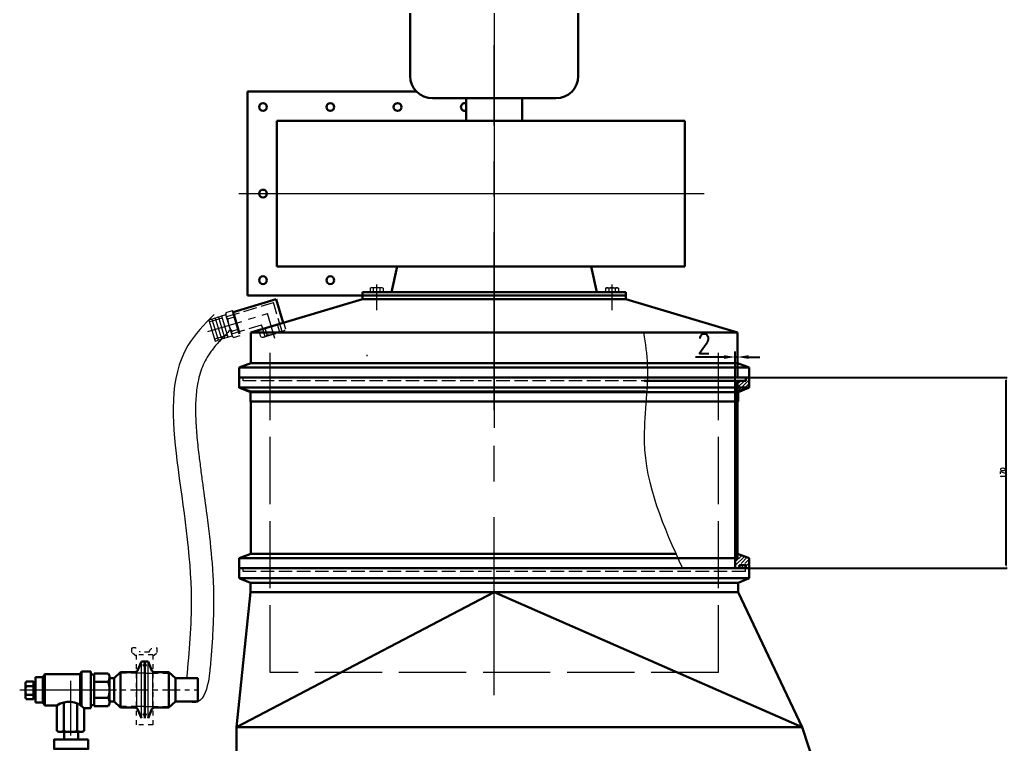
# Model space of a CAD drawing. Header units: inches. Extents: x 10149 to 11899, y 21917 to 23140.
# Drawn here: x 11835.8 to 11856.94, y 22618.46 to 22633.97 of the extents above; entities that cross this region are included whole.
import ezdxf

# ---------------------------------------------------------------- set-up
doc = ezdxf.new("R2010")
doc.units = ezdxf.units.IN
doc.header["$MEASUREMENT"] = 0
for name, pattern in [('ACAD_ISO02W100', [15, 12, -3]), ('CENTER', [50.8, 31.75, -6.35, 6.35, -6.35]), ('PHANTOM2', [1.25, 0.625, -0.125, 0.125, -0.125, 0.125, -0.125])]:
    doc.linetypes.add(name, pattern=pattern)
for name, color, linetype, lineweight in [('61 Revision Cloud', 1, 'Continuous', 9), ('中心线', 1, 'CENTER', 9), ('剖面线', 4, 'Continuous', 9), ('双点线', 6, 'PHANTOM2', 9), ('粗线', 7, 'Continuous', 30), ('细实线', 171, 'Continuous', 13), ('细线', 3, 'Continuous', 20), ('虚线', 6, 'ACAD_ISO02W100', 20)]:
    doc.layers.add(name, color=color, linetype=linetype, lineweight=lineweight)
doc.layers.add('尺寸标注', color=253, linetype='Continuous')
doc.styles.add('shweser', font='simplex.shx', dxfattribs={"width": 0.8, "bigfont": 'hzdx.shx'})
doc.styles.add('shwezer', font='simplex.shx', dxfattribs={"width": 0.8, "bigfont": 'hzdx.shx'})
doc.dimstyles.new('shweser×5', dxfattribs={"dimscale": 5, "dimtxt": 3.5, "dimasz": 2, "dimexe": 1, "dimexo": 1, "dimtad": 1, "dimdsep": 46, "dimtxsty": 'shweser', "dimcen": 0, "dimclrd": 256, "dimclre": 256, "dimclrt": 2, "dimazin": 2, "dimtp": 0.1, "dimtm": 0.1, "dimtfac": 0.71, "dimtmove": 0, "dimatfit": 3, "dimfxl": 0, "dimlwd": -1, "dimlwe": -1, "dimarcsym": 0})
doc.dimstyles.new('shwezer', dxfattribs={"dimtxt": 4, "dimasz": 2.5, "dimexe": 1, "dimexo": 1, "dimgap": 1, "dimtad": 1, "dimdsep": 46, "dimtxsty": 'shwezer', "dimcen": 0, "dimclrd": 256, "dimclre": 256, "dimclrt": 2, "dimadec": 0, "dimazin": 2, "dimtp": 0.1, "dimtm": 0.1, "dimtfac": 0.71, "dimtmove": 0, "dimatfit": 3, "dimfxl": 0, "dimlwd": -1, "dimlwe": -1, "dimarcsym": 0})

# ---------------------------------------------------------------- blocks, each defined once
blk = doc.blocks.new('卡箍')
for p, q in [((-3.2, 18.9), (-9.9, 18.9)), ((2.3, 12.5), (-3.2, 18.9)), ((-3.9, -7), (-3.9, 7)), ((0, -12.5), (0, 12.5)), ((0, 12.5), (104.2, 12.5)), ((104.2, -12.5), (104.2, 12.5)), ((2.3, -12.5), (-3.2, -18.9)), ((0, -12.5), (104.2, -12.5)), ((-3.2, -18.9), (-9.9, -18.9))]:
    blk.add_line(p, q)
for centre, start, end in [((-2.3, 15.3), 154.3912, 258.7362), ((-2.3, -15.3), 101.2638, 205.6088)]:
    blk.add_arc(centre, 8.46, start, end)
blk = doc.blocks.new('*D113')
at = {"layer": 'Defpoints', "color": 0, "transparency": 16777216}
for p in [(3415156.99, -1967139.68), (3415158.99, -1967139.68), (3415156.99, -1967205.89)]:
    blk.add_point(p, dxfattribs=at)
at = {"layer": '尺寸标注', "linetype": 'ByBlock', "transparency": 16777216}
for p, q in [((3415156.99, -1967200.89), (3415156.99, -1967134.68)), ((3415158.99, -1967134.68), (3415158.99, -1967134.68)), ((3415146.99, -1967139.68), (3415121.4, -1967139.68)), ((3415158.99, -1967139.68), (3415156.99, -1967139.68)), ((3415168.99, -1967139.68), (3415178.99, -1967139.68))]:
    blk.add_line(p, q, dxfattribs=at)
at = {"layer": '尺寸标注', "transparency": 16777216}
for points in [[(3415146.99, -1967138.02), (3415146.99, -1967141.35), (3415156.99, -1967139.68)], [(3415168.99, -1967138.02), (3415168.99, -1967141.35), (3415158.99, -1967139.68)]]:
    blk.add_solid(points, dxfattribs=at)
at = {"layer": '尺寸标注', "color": 2, "transparency": 16777216, "insert": (3415129.19, -1967127.81), "char_height": 17.5, "attachment_point": 5, "style": 'shweser'}
blk.add_mtext('2', dxfattribs=at)
blk = doc.blocks.new('er34')
at = {"layer": '中心线', "ltscale": 20}
for p, q in [((20913.5, 4824.95), (20913.5, 4441.64)), ((20685.58, 4557.26), (21100.89, 4557.26))]:
    blk.add_line(p, q, dxfattribs=at)
at = {"layer": '粗线', "ltscale": 0.3}
for p, q in [((20858.5, 4805.26), (20968.5, 4805.26)), ((20838.5, 4785.26), (20838.5, 4662.26)), ((20988.5, 4785.26), (20988.5, 4662.26)), ((20844.22, 4648.26), (20693.5, 4648.26)), ((20693.5, 4648.26), (20693.5, 4466.26)), ((20858.5, 4642.26), (20968.5, 4642.26)), ((20888.5, 4642.26), (20888.5, 4622.26)), ((20938.5, 4642.26), (20938.5, 4622.26)), ((20719.5, 4622.26), (21083.5, 4622.26)), ((20719.5, 4622.26), (20719.5, 4492.26)), ((21083.5, 4622.26), (21083.5, 4492.26)), ((20719.5, 4492.26), (21083.5, 4492.26)), ((20821.99, 4469.26), (20826.94, 4492.26)), ((21005.01, 4469.26), (21000.05, 4492.26)), ((20693.5, 4466.26), (21031, 4466.26)), ((20796, 4469.26), (20796, 4466.26)), ((20796, 4469.26), (21031, 4469.26)), ((21031, 4469.26), (21031, 4466.26))]:
    blk.add_line(p, q, dxfattribs=at)
at = {"layer": '粗线'}
for p, q in [((20796, 4466.26), (20796, 4463.26)), ((21031, 4466.26), (21031, 4463.26)), ((20796, 4463.26), (21031, 4463.26))]:
    blk.add_line(p, q, dxfattribs=at)
at = {"layer": '粗线', "ltscale": 0.3}
for centre in [(20707.27, 4634.49), (20767.27, 4634.49), (20827.27, 4634.49), (20707.27, 4557.26), (20707.27, 4480.04), (20767.27, 4480.04)]:
    blk.add_circle(centre, 3.5, dxfattribs=at)
for centre, radius, start, end in [((20858.5, 4785.26), 20, 90, 180), ((20968.5, 4785.26), 20, 0, 90), ((20858.5, 4662.26), 20, 180, 270), ((20968.5, 4662.26), 20, 270, 0), ((20887.27, 4634.49), 3.5, 69.49622, 290.50378)]:
    blk.add_arc(centre, radius, start, end, dxfattribs=at)
blk = doc.blocks.new('*D115')
at = {"layer": 'Defpoints', "color": 0, "ltscale": 0.3, "transparency": 16777216}
for p in [(3415169.49, -1967157.94), (3415398.61, -1967157.94), (3415168.65, -1967327.94)]:
    blk.add_point(p, dxfattribs=at)
at = {"layer": '尺寸标注', "linetype": 'ByBlock', "ltscale": 0.3, "transparency": 16777216}
for p, q in [((3415170.49, -1967157.94), (3415399.61, -1967157.94)), ((3415398.61, -1967325.44), (3415398.61, -1967160.44)), ((3415169.65, -1967327.94), (3415399.61, -1967327.94))]:
    blk.add_line(p, q, dxfattribs=at)
at = {"layer": '尺寸标注', "ltscale": 0.3, "transparency": 16777216}
for points in [[(3415398.2, -1967160.44), (3415399.03, -1967160.44), (3415398.61, -1967157.94)], [(3415398.2, -1967325.44), (3415399.03, -1967325.44), (3415398.61, -1967327.94)]]:
    blk.add_solid(points, dxfattribs=at)
at = {"layer": '尺寸标注', "color": 2, "ltscale": 0.3, "transparency": 16777216, "insert": (3415395.61, -1967242.94), "char_height": 4, "attachment_point": 5, "rotation": 90, "style": 'shwezer'}
blk.add_mtext('170', dxfattribs=at)
blk = doc.blocks.new('A$C27857EA5')
at = {"layer": '剖面线'}
for points in [[(650.232, 3450.967), (648.232, 3450.967), (648.232, 3452.731)], [(650.232, 3298.967), (648.232, 3298.967), (648.232, 3297.204)]]:
    blk.add_hatch(color=256, dxfattribs=at).paths.add_polyline_path(points)
h = blk.add_hatch(color=256, dxfattribs=at)
edge = h.paths.add_edge_path()
edge.add_line((650.232, 3445.296), (650.232, 3447.327))
edge.add_line((650.232, 3447.327), (652.15, 3447.992))
edge.add_arc((652.976, 3445.375), 2.745, 107.504354, 181.639636)
at = {"layer": '中心线', "ltscale": 5}
for p, q in [((433.232, 3176.772), (433.232, 3756.389)), ((433.232, 3507.888), (433.232, 3415.08)), ((55.215, 3189.319), (55.215, 3140.538)), ((55.215, 3189.319), (55.215, 3140.538)), ((9.968, 3181.396), (88.601, 3181.396)), ((9.968, 3181.396), (88.601, 3181.396))]:
    blk.add_line(p, q, dxfattribs=at)
at = {"layer": '中心线'}
for p, q in [((328.232, 3542.972), (328.232, 3519.886)), ((538.232, 3542.972), (538.232, 3519.886)), ((433.232, 3529.967), (433.232, 3451.455)), ((177.603, 3500.854), (230.959, 3516.941)), ((177.603, 3500.854), (230.959, 3516.941)), ((237.616, 3494.865), (230.959, 3516.941)), ((237.616, 3494.865), (230.959, 3516.941))]:
    blk.add_line(p, q, dxfattribs=at)
at = {"layer": '中心线', "ltscale": 0.5}
for p, q in [((654.482, 3292.909), (654.482, 3289.397)), ((80.416, 3181.396), (168.858, 3181.396)), ((80.416, 3181.396), (168.858, 3181.396))]:
    blk.add_line(p, q, dxfattribs=at)
at = {"layer": '剖面线'}
for p, q in [((648.815, 3456.15), (649.732, 3457.067)), ((648.841, 3452.808), (653.1, 3457.067)), ((650.63, 3451.23), (656.467, 3457.067)), ((650.815, 3448.047), (661.315, 3458.547)), ((655.02, 3448.884), (661.315, 3455.18)), ((658.315, 3458.915), (659.467, 3460.067)), ((650.232, 3450.967), (648.232, 3452.731)), ((660.175, 3450.671), (661.315, 3451.812)), ((648.232, 3295.582), (653.964, 3301.314)), ((648.232, 3292.214), (656.465, 3300.447)), ((650.232, 3298.967), (648.232, 3297.204)), ((650.232, 3300.949), (651.464, 3302.18)), ((653.44, 3294.054), (658.966, 3299.58)), ((656.808, 3294.054), (660.732, 3297.979)), ((657.675, 3291.554), (660.732, 3294.611)), ((650.94, 3291.554), (651.982, 3292.597))]:
    blk.add_line(p, q, dxfattribs=at)
blk.add_arc((652.976, 3445.375), 2.745, 107.504354, 181.639636, dxfattribs=at)
at = {"layer": '粗线'}
for p, q in [((200.307, 3518.144), (238.604, 3529.691)), ((200.307, 3518.144), (238.604, 3529.691)), ((315.732, 3529.967), (216.232, 3499.967)), ((244.955, 3508.627), (238.604, 3529.691)), ((244.955, 3508.627), (238.604, 3529.691)), ((315.732, 3529.967), (550.732, 3529.967)), ((650.232, 3499.967), (550.732, 3529.967)), ((206.081, 3498.995), (200.307, 3518.144)), ((206.081, 3498.995), (200.307, 3518.144)), ((216.232, 3499.967), (650.232, 3499.967)), ((650.232, 3490.967), (650.232, 3459.967)), ((216.232, 3472.789), (205.732, 3468.967)), ((216.232, 3472.789), (650.232, 3472.789)), ((650.232, 3472.789), (660.732, 3468.967)), ((205.732, 3468.967), (660.732, 3468.967)), ((205.732, 3450.967), (205.732, 3459.967)), ((205.732, 3459.967), (433.232, 3459.967)), ((205.732, 3459.967), (660.732, 3459.967)), ((205.732, 3459.967), (660.732, 3459.967)), ((205.732, 3459.967), (660.732, 3459.967)), ((205.732, 3451.644), (205.732, 3458.98)), ((433.232, 3459.967), (206.572, 3459.967)), ((659.732, 3459.967), (433.232, 3459.967)), ((433.232, 3459.967), (659.893, 3459.967)), ((657.732, 3456.967), (566.951, 3456.967)), ((648.232, 3456.967), (648.232, 3289.967)), ((650.232, 3456.967), (650.232, 3298.967)), ((657.732, 3459.967), (657.732, 3456.967)), ((660.732, 3451.644), (660.732, 3458.98)), ((660.732, 3451.679), (660.732, 3458.967)), ((205.732, 3450.967), (216.232, 3447.327)), ((205.732, 3450.967), (433.232, 3450.967)), ((433.232, 3450.967), (205.996, 3450.967)), ((215.732, 3446.967), (206.361, 3450.716)), ((433.232, 3446.967), (215.732, 3446.967)), ((216.232, 3447.327), (568.282, 3447.327)), ((650.232, 3450.967), (433.232, 3450.967)), ((433.232, 3450.967), (660.468, 3450.967)), ((433.232, 3446.967), (650.732, 3446.967)), ((650.232, 3450.967), (648.232, 3450.967)), ((660.06, 3450.734), (650.232, 3447.327)), ((650.732, 3446.967), (660.104, 3450.716)), ((650.732, 3438.467), (650.732, 3446.967)), ((216.232, 3438.467), (216.232, 3302.607)), ((433.232, 3438.467), (650.732, 3438.467)), ((205.732, 3298.967), (216.232, 3302.607)), ((205.732, 3298.967), (205.732, 3289.967)), ((205.732, 3298.967), (650.232, 3298.967)), ((216.232, 3302.607), (595.408, 3302.607)), ((660.06, 3299.2), (650.232, 3302.607)), ((660.732, 3298.255), (660.732, 3290.967)), ((205.732, 3289.967), (660.732, 3289.967)), ((205.732, 3289.967), (660.732, 3289.967)), ((205.732, 3289.967), (433.232, 3289.967)), ((205.732, 3289.967), (433.232, 3289.967)), ((205.732, 3281.644), (205.732, 3288.98)), ((433.232, 3289.967), (206.572, 3289.967)), ((433.232, 3289.967), (659.893, 3289.967)), ((659.732, 3289.967), (433.232, 3289.967)), ((651.982, 3292.467), (651.982, 3289.967)), ((657.892, 3292.467), (651.982, 3292.467)), ((656.982, 3289.967), (657.892, 3292.467)), ((660.732, 3281.644), (660.732, 3288.98)), ((433.232, 3280.967), (205.996, 3280.967)), ((215.732, 3276.967), (206.361, 3280.716)), ((433.232, 3276.967), (215.732, 3276.967)), ((433.232, 3280.967), (660.468, 3280.967)), ((433.232, 3276.967), (650.732, 3276.967)), ((650.732, 3276.967), (660.104, 3280.716)), ((650.732, 3268.467), (650.732, 3276.967)), ((203.23, 3147.967), (215.732, 3268.467)), ((203.23, 3147.967), (433.232, 3268.467)), ((433.232, 3268.467), (650.732, 3268.467)), ((708.066, 3147.995), (433.232, 3268.467)), ((708.066, 3147.995), (650.732, 3268.467)), ((118.452, 3206.646), (115.425, 3199.17)), ((118.452, 3206.646), (115.425, 3199.17)), ((121.452, 3206.646), (118.452, 3206.646)), ((118.452, 3206.646), (121.452, 3206.646)), ((121.452, 3206.646), (118.452, 3206.646)), ((118.452, 3206.646), (121.452, 3206.646)), ((121.452, 3206.646), (118.452, 3206.646)), ((118.452, 3206.646), (121.452, 3206.646)), ((121.452, 3206.646), (118.452, 3206.646)), ((118.452, 3206.646), (121.452, 3206.646)), ((121.452, 3167.511), (121.452, 3206.646)), ((121.452, 3167.511), (121.452, 3206.646)), ((121.452, 3206.646), (124.452, 3206.646)), ((124.452, 3206.646), (121.452, 3206.646)), ((121.452, 3206.646), (124.452, 3206.646)), ((124.452, 3206.646), (121.452, 3206.646)), ((121.452, 3167.511), (121.452, 3206.646)), ((121.452, 3167.511), (121.452, 3206.646)), ((121.452, 3206.646), (124.452, 3206.646)), ((124.452, 3206.646), (121.452, 3206.646)), ((121.452, 3206.646), (124.452, 3206.646)), ((124.452, 3206.646), (121.452, 3206.646)), ((124.452, 3206.646), (127.478, 3199.17)), ((124.452, 3206.646), (127.478, 3199.17)), ((65.104, 3197.838), (63.857, 3195.434)), ((65.104, 3197.838), (63.857, 3195.434)), ((73.31, 3197.838), (65.104, 3197.838)), ((65.104, 3197.838), (65.104, 3166.981)), ((73.31, 3197.838), (65.104, 3197.838)), ((65.104, 3197.838), (65.104, 3166.981)), ((73.31, 3164.953), (73.31, 3197.838)), ((73.31, 3164.953), (73.31, 3197.838)), ((121.452, 3160.916), (121.452, 3201.876)), ((121.452, 3160.916), (121.452, 3201.876)), ((121.452, 3160.916), (121.452, 3201.876)), ((121.452, 3156.146), (121.452, 3201.876)), ((121.452, 3160.916), (121.452, 3201.876)), ((121.452, 3160.916), (121.452, 3201.876)), ((121.452, 3160.916), (121.452, 3201.876)), ((121.452, 3156.146), (121.452, 3201.876)), ((121.452, 3160.916), (121.452, 3201.876)), ((121.452, 3160.916), (121.452, 3201.876)), ((121.452, 3160.916), (121.452, 3201.876)), ((121.452, 3156.146), (121.452, 3201.876)), ((121.452, 3160.916), (121.452, 3201.876)), ((121.452, 3160.916), (121.452, 3201.876)), ((121.452, 3160.916), (121.452, 3201.876)), ((121.452, 3156.146), (121.452, 3201.876)), ((30.665, 3192.685), (23.929, 3192.685)), ((23.929, 3192.685), (23.929, 3170.106)), ((30.665, 3192.685), (23.929, 3192.685)), ((23.929, 3192.685), (23.929, 3170.106)), ((32.411, 3195.434), (30.665, 3192.685)), ((32.411, 3195.434), (30.665, 3192.685)), ((30.665, 3192.685), (30.665, 3170.106)), ((30.665, 3192.685), (30.665, 3170.106)), ((63.857, 3195.434), (32.411, 3195.434)), ((32.411, 3195.434), (32.411, 3167.357)), ((63.857, 3195.434), (32.411, 3195.434)), ((32.411, 3195.434), (32.411, 3167.357)), ((63.857, 3195.434), (63.857, 3167.859)), ((63.857, 3195.434), (63.857, 3167.859)), ((76.31, 3195.03), (73.31, 3195.03)), ((76.31, 3195.03), (73.31, 3195.03)), ((76.31, 3195.949), (88.862, 3195.949)), ((76.31, 3166.843), (76.31, 3195.949)), ((76.31, 3195.949), (88.862, 3195.949)), ((76.31, 3166.843), (76.31, 3195.949)), ((88.862, 3195.949), (89.99, 3193.996)), ((88.862, 3195.949), (89.99, 3193.996)), ((89.971, 3191.812), (94.045, 3191.854)), ((89.971, 3191.812), (94.045, 3191.854)), ((89.99, 3193.996), (89.99, 3168.796)), ((89.99, 3193.996), (89.99, 3168.796)), ((99.952, 3197.296), (94.045, 3191.854)), ((99.952, 3197.296), (94.045, 3191.854)), ((94.045, 3191.854), (94.045, 3170.937)), ((94.045, 3191.854), (94.045, 3170.937)), ((99.952, 3165.496), (99.952, 3197.296)), ((99.952, 3165.496), (99.952, 3197.296)), ((99.952, 3165.496), (99.952, 3197.296)), ((99.952, 3165.496), (99.952, 3197.296)), ((112.644, 3197.296), (99.952, 3197.296)), ((99.952, 3165.496), (99.952, 3197.296)), ((99.952, 3165.496), (99.952, 3197.296)), ((99.952, 3165.496), (99.952, 3197.296)), ((99.952, 3165.496), (99.952, 3197.296)), ((112.644, 3197.296), (99.952, 3197.296)), ((130.259, 3197.296), (142.952, 3197.296)), ((130.259, 3197.296), (142.952, 3197.296)), ((142.952, 3165.496), (142.952, 3197.296)), ((142.952, 3165.496), (142.952, 3197.296)), ((142.952, 3165.496), (142.952, 3197.296)), ((142.952, 3165.496), (142.952, 3197.296)), ((142.952, 3165.496), (142.952, 3197.296)), ((142.952, 3165.496), (142.952, 3197.296)), ((142.952, 3165.496), (142.952, 3197.296)), ((142.952, 3165.496), (142.952, 3197.296)), ((142.952, 3197.296), (148.858, 3191.854)), ((142.952, 3165.496), (142.952, 3197.296)), ((142.952, 3165.496), (142.952, 3197.296)), ((142.952, 3165.496), (142.952, 3197.296)), ((142.952, 3165.496), (142.952, 3197.296)), ((142.952, 3165.496), (142.952, 3197.296)), ((142.952, 3165.496), (142.952, 3197.296)), ((142.952, 3165.496), (142.952, 3197.296)), ((142.952, 3165.496), (142.952, 3197.296)), ((142.952, 3197.296), (148.858, 3191.854)), ((142.952, 3165.496), (142.952, 3197.296)), ((142.952, 3165.496), (142.952, 3197.296)), ((142.952, 3165.496), (142.952, 3197.296)), ((142.952, 3165.496), (142.952, 3197.296)), ((142.952, 3165.496), (142.952, 3197.296)), ((142.952, 3165.496), (142.952, 3197.296)), ((142.952, 3165.496), (142.952, 3197.296)), ((142.952, 3165.496), (142.952, 3197.296)), ((142.952, 3197.296), (148.858, 3191.854)), ((148.858, 3191.854), (148.858, 3170.937)), ((148.858, 3191.854), (168.858, 3191.854)), ((148.858, 3191.854), (148.858, 3170.937)), ((148.858, 3191.854), (168.858, 3191.854)), ((168.858, 3191.854), (168.858, 3170.937)), ((168.858, 3191.854), (168.858, 3170.937)), ((15.634, 3188.693), (15.033, 3187.651)), ((15.634, 3188.693), (15.033, 3187.651)), ((15.033, 3187.651), (15.033, 3174.211)), ((15.033, 3187.651), (15.033, 3174.211)), ((22.329, 3188.693), (15.634, 3188.693)), ((22.329, 3188.693), (15.634, 3188.693)), ((22.329, 3184.812), (15.634, 3184.812)), ((22.329, 3184.812), (15.634, 3184.812)), ((22.329, 3173.17), (22.329, 3188.693)), ((22.329, 3173.17), (22.329, 3188.693)), ((22.329, 3188.203), (23.929, 3188.203)), ((22.329, 3188.203), (23.929, 3188.203)), ((76.31, 3188.672), (88.862, 3188.672)), ((76.31, 3188.672), (88.862, 3188.672)), ((15.634, 3173.17), (15.033, 3174.211)), ((15.634, 3173.17), (15.033, 3174.211)), ((22.329, 3177.051), (15.634, 3177.051)), ((22.329, 3177.051), (15.634, 3177.051)), ((22.329, 3173.17), (15.634, 3173.17)), ((22.329, 3173.17), (15.634, 3173.17)), ((22.329, 3173.66), (23.929, 3173.66)), ((22.329, 3173.66), (23.929, 3173.66)), ((76.31, 3174.119), (88.862, 3174.119)), ((76.31, 3174.119), (88.862, 3174.119)), ((30.665, 3170.106), (23.929, 3170.106)), ((30.665, 3170.106), (23.929, 3170.106)), ((32.411, 3167.357), (30.665, 3170.106)), ((32.411, 3167.357), (30.665, 3170.106)), ((43.087, 3167.357), (32.411, 3167.357)), ((43.087, 3167.357), (32.411, 3167.357)), ((43.087, 3167.357), (43.087, 3144.781)), ((43.087, 3167.357), (43.087, 3144.781)), ((49.151, 3170.2), (49.151, 3144.781)), ((49.151, 3170.2), (49.151, 3144.781)), ((61.279, 3169.244), (61.279, 3144.781)), ((61.279, 3169.244), (61.279, 3144.781)), ((67.342, 3164.953), (67.342, 3144.781)), ((73.31, 3164.953), (67.342, 3164.953)), ((67.342, 3164.953), (67.342, 3144.781)), ((73.31, 3164.953), (67.342, 3164.953)), ((76.31, 3167.761), (73.31, 3167.761)), ((76.31, 3167.761), (73.31, 3167.761)), ((76.31, 3167.761), (73.31, 3167.761)), ((76.31, 3167.761), (73.31, 3167.761)), ((76.31, 3166.843), (88.862, 3166.843)), ((76.31, 3166.843), (88.862, 3166.843)), ((76.31, 3166.843), (88.862, 3166.843)), ((76.31, 3166.843), (88.862, 3166.843)), ((88.862, 3166.843), (89.99, 3168.796)), ((88.862, 3166.843), (89.99, 3168.796)), ((89.971, 3170.979), (94.045, 3170.937)), ((89.971, 3170.979), (94.045, 3170.937)), ((89.971, 3170.979), (94.045, 3170.937)), ((89.971, 3170.979), (94.045, 3170.937)), ((99.952, 3165.496), (94.045, 3170.937)), ((99.952, 3165.496), (94.045, 3170.937)), ((112.644, 3165.496), (99.952, 3165.496)), ((112.644, 3165.496), (99.952, 3165.496)), ((118.452, 3156.146), (115.425, 3163.621)), ((118.452, 3156.146), (115.425, 3163.621)), ((124.452, 3156.146), (127.478, 3163.621)), ((124.452, 3156.146), (127.478, 3163.621)), ((130.259, 3165.496), (142.952, 3165.496)), ((130.259, 3165.496), (142.952, 3165.496)), ((142.952, 3165.496), (148.858, 3170.937)), ((142.952, 3165.496), (148.858, 3170.937)), ((142.952, 3165.496), (148.858, 3170.937)), ((148.858, 3170.937), (168.858, 3170.937)), ((148.858, 3170.937), (168.858, 3170.937)), ((723.671, 3099.967), (708.066, 3147.995)), ((43.087, 3144.781), (44.715, 3143.842)), ((43.087, 3144.781), (44.715, 3143.842)), ((65.715, 3143.842), (44.715, 3143.842)), ((65.715, 3143.842), (44.715, 3143.842)), ((67.342, 3144.781), (65.715, 3143.842)), ((67.342, 3144.781), (65.715, 3143.842))]:
    blk.add_line(p, q, dxfattribs=at)
at = {"layer": '粗线', "ltscale": 20}
for p, q in [((216.232, 3499.967), (216.232, 3472.789)), ((650.232, 3499.967), (650.232, 3472.789)), ((205.732, 3468.967), (205.732, 3459.967)), ((660.732, 3468.967), (660.732, 3459.967))]:
    blk.add_line(p, q, dxfattribs=at)
at = {"layer": '粗线', "ltscale": 5}
for p, q in [((215.732, 3438.467), (215.732, 3446.967)), ((433.232, 3438.467), (215.732, 3438.467)), ((215.732, 3268.467), (215.732, 3276.967)), ((433.232, 3268.467), (215.732, 3268.467)), ((203.23, 3147.967), (708.066, 3147.995))]:
    blk.add_line(p, q, dxfattribs=at)
at = {"layer": '粗线', "ltscale": 4}
blk.add_line((203.23, 2697.967), (203.23, 3147.967), dxfattribs=at)
at = {"layer": '粗线', "ltscale": 0.25}
for p, q in [((49.706, 3136.996), (49.706, 3143.842)), ((49.706, 3136.996), (49.706, 3143.842)), ((62.093, 3136.996), (62.093, 3143.842)), ((62.093, 3136.996), (62.093, 3143.842))]:
    blk.add_line(p, q, dxfattribs=at)
blk.add_lwpolyline([(71.125, 3136.996), (40.545, 3136.996), (40.545, 3128.745), (71.125, 3128.745)], close=True, dxfattribs=at)
blk.add_lwpolyline([(71.125, 3136.996), (40.545, 3136.996), (40.545, 3128.745), (71.125, 3128.745)], close=True, dxfattribs=at)
at = {"layer": '粗线'}
for centre, radius, start, end in [((206.732, 3458.98), 1, 90, 180), ((659.732, 3458.98), 1, 0, 90), ((659.732, 3458.967), 1, 0, 90), ((206.732, 3451.644), 1, 180, 248.198591), ((659.732, 3451.679), 1, 289.119726, 0), ((659.732, 3451.644), 1, 291.801409, 0), ((659.732, 3298.255), 1, 0, 70.880274), ((206.732, 3288.98), 1, 90, 180), ((659.732, 3290.967), 1, 270, 0), ((659.732, 3290.967), 1, 270, 0), ((659.732, 3288.98), 1, 0, 90), ((206.732, 3281.644), 1, 180, 248.198591), ((659.732, 3281.644), 1, 291.801409, 0), ((112.644, 3200.296), 3, 270, 337.958926), ((112.644, 3200.296), 3, 270, 337.958926), ((121.452, 3203.402), 1.025, 90, 270), ((121.452, 3203.402), 1.025, 90, 270), ((121.452, 3203.402), 1.025, 270, 90), ((121.452, 3203.402), 1.025, 270, 90), ((130.259, 3200.296), 3, 202.041074, 270), ((130.259, 3200.296), 3, 202.041074, 270), ((83.556, 3192.31), 6.433, 325.561531, 25.561531), ((83.556, 3192.31), 6.433, 325.561531, 25.561531), ((18.464, 3186.753), 3.431, 154.438469, 214.438469), ((18.464, 3186.753), 3.431, 154.438469, 214.438469), ((27.855, 3180.931), 12.823, 162.383031, 197.616969), ((27.855, 3180.931), 12.823, 162.383031, 197.616969), ((65.947, 3181.396), 24.042, 342.383031, 17.616969), ((65.947, 3181.396), 24.042, 342.383031, 17.616969), ((18.464, 3175.11), 3.431, 145.561531, 205.561531), ((18.464, 3175.11), 3.431, 145.561531, 205.561531), ((83.556, 3170.481), 6.433, 334.438469, 34.438469), ((83.556, 3170.481), 6.433, 334.438469, 34.438469), ((53.842, 3152.304), 18.5, 43.134615, 125.543381), ((53.842, 3152.304), 18.5, 43.134615, 125.543381), ((112.644, 3162.496), 3, 22.041074, 90), ((112.644, 3162.496), 3, 22.041074, 90), ((130.259, 3162.496), 3, 90, 157.958926), ((130.259, 3162.496), 3, 90, 157.958926), ((121.452, 3159.4), 1.025, 90, 270), ((121.452, 3159.4), 1.025, 90, 270), ((121.452, 3159.4), 1.025, 270, 90), ((121.452, 3159.4), 1.025, 270, 90), ((46.119, 3149.203), 5.361, 244.438469, 304.438469), ((46.119, 3149.203), 5.361, 244.438469, 304.438469), ((55.215, 3163.877), 20.035, 252.383031, 287.616969), ((55.215, 3163.877), 20.035, 252.383031, 287.616969), ((64.311, 3149.203), 5.361, 235.561531, 295.561531), ((64.311, 3149.203), 5.361, 235.561531, 295.561531)]:
    blk.add_arc(centre, radius, start, end, dxfattribs=at)
at = {"layer": '细实线'}
blk.add_spline([(183.287, 3516.229), (159.967, 3488.407), (150.226, 3385.885), (162.892, 3262.202), (158.858, 3191.854)], degree=3, dxfattribs=at)
blk.add_open_spline([(197.635, 3502.297), (194.701, 3499.275), (191.883, 3496.37), (186.672, 3490.726), (184.28, 3487.989), (181.214, 3484.104), (180.308, 3482.895), (178.61, 3480.483), (177.82, 3479.28), (175.796, 3475.933), (174.633, 3473.674), (172.561, 3468.922), (171.654, 3466.431), (170.079, 3461.211), (169.413, 3458.483), (167.982, 3451.088), (167.399, 3446.246), (166.762, 3436.097), (166.708, 3430.793), (167.019, 3419.87), (167.382, 3414.251), (168.386, 3402.837), (169.026, 3397.042), (169.997, 3388.955), (170.277, 3386.685), (170.846, 3382.163), (171.135, 3379.907), (172.013, 3373.157), (172.613, 3368.677), (174.426, 3355.279), (175.651, 3346.401), (178.5, 3324.538), (180.047, 3311.556), (181.602, 3293.227), (181.975, 3288), (182.488, 3278.582), (182.659, 3274.402), (182.833, 3267.627), (182.875, 3265.047), (182.922, 3257.278), (182.849, 3252.109), (182.54, 3241.804), (182.304, 3236.667), (181.425, 3221.309), (180.61, 3211.143), (179.426, 3197.401), (177.341, 3163.948), (161.254, 3170.937)], degree=3, knots=[0, 0, 0, 0, 12.3595683, 12.3595683, 24.7191366, 24.7191366, 30.4176581, 30.4176581, 36.2529759, 36.2529759, 46.9038127, 46.9038127, 57.5546495, 57.5546495, 68.2054864, 68.2054864, 85.2683842, 85.2683842, 102.331282, 102.331282, 119.3941798, 119.3941798, 136.4570776, 136.4570776, 143.0947177, 143.0947177, 149.7323579, 149.7323579, 163.0076383, 163.0076383, 189.5581989, 189.5581989, 228.4138826, 228.4138826, 243.8214834, 243.8214834, 256.0180255, 256.0180255, 263.481232, 263.481232, 278.407645, 278.407645, 293.3340579, 293.3340579, 323.1868839, 323.1868839, 334.0798068, 334.0798068, 334.0798068, 334.0798068], dxfattribs=at)
at = {"layer": '细线'}
for p, q in [((322.457, 3539.52), (323.232, 3539.967)), ((322.457, 3539.52), (322.457, 3536.467)), ((322.457, 3536.467), (323.862, 3536.467)), ((333.232, 3539.967), (323.232, 3539.967)), ((323.862, 3536.467), (332.602, 3536.467)), ((323.862, 3536.467), (323.862, 3535.967)), ((325.232, 3535.967), (323.862, 3535.967)), ((331.232, 3535.967), (325.232, 3535.967)), ((325.344, 3539.52), (325.344, 3536.467)), ((331.121, 3539.52), (331.121, 3536.467)), ((332.602, 3535.967), (331.232, 3535.967)), ((332.602, 3536.467), (334.007, 3536.467)), ((332.602, 3536.467), (332.602, 3535.967)), ((334.007, 3539.52), (333.232, 3539.967)), ((334.007, 3539.52), (334.007, 3536.467)), ((532.457, 3539.52), (533.232, 3539.967)), ((532.457, 3539.52), (532.457, 3536.467)), ((533.862, 3536.467), (532.457, 3536.467)), ((533.232, 3539.967), (543.232, 3539.967)), ((542.602, 3536.467), (533.862, 3536.467)), ((533.862, 3536.467), (533.862, 3535.967)), ((533.862, 3535.967), (535.232, 3535.967)), ((535.232, 3535.967), (541.232, 3535.967)), ((535.344, 3539.52), (535.344, 3536.467)), ((541.121, 3539.52), (541.121, 3536.467)), ((541.232, 3535.967), (542.602, 3535.967)), ((542.602, 3536.467), (542.602, 3535.967)), ((544.007, 3536.467), (542.602, 3536.467)), ((544.007, 3539.52), (543.232, 3539.967)), ((544.007, 3539.52), (544.007, 3536.467)), ((187.164, 3513.809), (189.932, 3515.016)), ((187.164, 3513.809), (189.932, 3515.016)), ((189.932, 3515.016), (193.746, 3516.166)), ((189.932, 3515.016), (193.746, 3516.166)), ((189.932, 3515.016), (195.705, 3495.867)), ((189.932, 3515.016), (195.705, 3495.867)), ((193.979, 3517.83), (193.576, 3516.086)), ((193.979, 3517.83), (193.576, 3516.086)), ((193.576, 3516.086), (199.424, 3496.96)), ((193.576, 3516.086), (199.424, 3496.96)), ((193.979, 3517.83), (199.817, 3519.615)), ((193.979, 3517.83), (199.817, 3519.615)), ((200.639, 3516.928), (199.817, 3519.615)), ((200.639, 3516.928), (199.817, 3519.615)), ((205.749, 3500.212), (200.639, 3516.928)), ((205.749, 3500.212), (200.639, 3516.928)), ((178.547, 3511.211), (181.315, 3512.418)), ((178.547, 3511.211), (181.315, 3512.418)), ((178.547, 3511.211), (184.29, 3492.425)), ((178.547, 3511.211), (184.29, 3492.425)), ((181.311, 3512.429), (181.419, 3512.077)), ((181.311, 3512.429), (181.419, 3512.077)), ((181.419, 3512.077), (184.187, 3513.284)), ((181.419, 3512.077), (184.187, 3513.284)), ((181.419, 3512.077), (186.987, 3493.61)), ((181.419, 3512.077), (186.987, 3493.61)), ((184.184, 3513.295), (184.291, 3512.943)), ((184.184, 3513.295), (184.291, 3512.943)), ((184.291, 3512.943), (187.059, 3514.15)), ((184.291, 3512.943), (187.059, 3514.15)), ((184.291, 3512.943), (189.859, 3494.476)), ((184.291, 3512.943), (189.859, 3494.476)), ((187.056, 3514.161), (187.164, 3513.809)), ((187.056, 3514.161), (187.164, 3513.809)), ((187.164, 3513.809), (192.731, 3495.342)), ((187.164, 3513.809), (192.731, 3495.342)), ((195.667, 3512.309), (201.505, 3514.094)), ((195.667, 3512.309), (201.505, 3514.094)), ((199.045, 3501.261), (204.883, 3503.046)), ((199.045, 3501.261), (204.883, 3503.046)), ((200.733, 3495.739), (206.571, 3497.524)), ((200.733, 3495.739), (206.571, 3497.524)), ((184.29, 3492.425), (187.088, 3493.269)), ((184.29, 3492.425), (187.088, 3493.269)), ((186.987, 3493.61), (189.961, 3494.135)), ((186.987, 3493.61), (189.961, 3494.135)), ((187.092, 3493.258), (186.987, 3493.61)), ((187.092, 3493.258), (186.987, 3493.61)), ((189.859, 3494.476), (192.833, 3495.001)), ((189.859, 3494.476), (192.833, 3495.001)), ((189.964, 3494.124), (189.859, 3494.476)), ((189.964, 3494.124), (189.859, 3494.476)), ((192.731, 3495.342), (195.705, 3495.867)), ((192.731, 3495.342), (195.705, 3495.867)), ((192.836, 3494.99), (192.731, 3495.342)), ((192.836, 3494.99), (192.731, 3495.342)), ((192.836, 3494.99), (192.731, 3495.342)), ((192.836, 3494.99), (192.731, 3495.342)), ((195.705, 3495.867), (199.58, 3497.035)), ((195.705, 3495.867), (199.58, 3497.035)), ((200.733, 3495.739), (199.424, 3496.96)), ((200.733, 3495.739), (199.424, 3496.96)), ((319.699, 3480.218), (319.699, 3478.967)), ((118.452, 3156.146), (118.452, 3206.646)), ((118.452, 3156.146), (118.452, 3206.646)), ((124.452, 3156.146), (124.452, 3206.646)), ((124.452, 3156.146), (124.452, 3206.646)), ((114.321, 3164.983), (114.321, 3197.808)), ((114.321, 3164.983), (114.321, 3197.808)), ((128.582, 3164.983), (128.582, 3197.808)), ((128.582, 3164.983), (128.582, 3197.808))]:
    blk.add_line(p, q, dxfattribs=at)
for centre, radius, start, end in [((323.901, 3537.415), 2.552, 55.553128, 115.553128), ((328.232, 3530.422), 9.545, 72.387526, 107.612474), ((332.564, 3537.415), 2.552, 64.446872, 124.446872), ((533.901, 3537.415), 2.552, 55.553128, 115.553128), ((538.232, 3530.422), 9.545, 72.387526, 107.612474), ((542.564, 3537.415), 2.552, 64.446872, 124.446872), ((198.848, 3516.3), 5.103, 171.446872, 231.446872), ((198.848, 3516.3), 5.103, 171.446872, 231.446872), ((214.757, 3512.105), 19.091, 179.387526, 214.612474), ((214.757, 3512.105), 19.091, 179.387526, 214.612474), ((203.913, 3499.73), 5.103, 162.553128, 222.553128), ((203.913, 3499.73), 5.103, 162.553128, 222.553128)]:
    blk.add_arc(centre, radius, start, end, dxfattribs=at)
blk.add_open_spline([(566.513, 3499.967), (567.926, 3490.321), (572.653, 3458.057), (558.829, 3385.257), (584.041, 3326.809), (601.234, 3289.967)], degree=3, knots=[0, 0, 0, 0, 29.1827855, 97.6104839, 215.5856032, 215.5856032, 215.5856032, 215.5856032], dxfattribs=at)
at = {"layer": '虚线'}
for p, q in [((179.027, 3509.639), (236.31, 3526.91)), ((179.027, 3509.639), (236.31, 3526.91)), ((244.095, 3501.089), (236.31, 3526.91)), ((244.095, 3501.089), (236.31, 3526.91)), ((183.705, 3494.338), (225.609, 3506.972)), ((183.705, 3494.338), (225.609, 3506.972)), ((228.794, 3496.411), (225.609, 3506.972)), ((228.794, 3496.411), (225.609, 3506.972)), ((241.733, 3501.303), (239.948, 3507.141)), ((241.733, 3501.303), (239.948, 3507.141)), ((247.254, 3502.991), (245.469, 3508.829)), ((247.254, 3502.991), (245.469, 3508.829)), ((620.996, 3508.829), (623.683, 3508.007)), ((623.683, 3508.007), (640.399, 3502.897)), ((225.163, 3496.237), (223.378, 3502.075)), ((225.163, 3496.237), (223.378, 3502.075)), ((226.907, 3495.834), (246.033, 3501.682)), ((226.907, 3495.834), (246.033, 3501.682)), ((230.684, 3497.925), (228.899, 3503.763)), ((230.684, 3497.925), (228.899, 3503.763)), ((225.163, 3496.237), (226.907, 3495.834)), ((225.163, 3496.237), (226.907, 3495.834)), ((657.232, 3456.967), (209.232, 3456.967)), ((657.232, 3286.967), (209.232, 3286.967)), ((121.452, 3196.296), (99.952, 3196.296)), ((121.452, 3196.296), (99.952, 3196.296)), ((121.452, 3196.296), (142.952, 3196.296)), ((121.452, 3196.296), (142.952, 3196.296)), ((121.452, 3166.496), (99.952, 3166.496)), ((121.452, 3166.496), (99.952, 3166.496)), ((121.452, 3166.496), (142.952, 3166.496)), ((121.452, 3166.496), (142.952, 3166.496))]:
    blk.add_line(p, q, dxfattribs=at)
at = {"layer": '虚线', "ltscale": 5}
for p, q in [((233.232, 3196.967), (233.232, 3496.967)), ((633.232, 3196.967), (633.232, 3496.967)), ((633.232, 3196.967), (233.232, 3196.967))]:
    blk.add_line(p, q, dxfattribs=at)
at = {"layer": '虚线', "ltscale": 20}
for p, q in [((209.232, 3456.967), (209.232, 3459.967)), ((657.232, 3456.967), (657.232, 3459.967)), ((209.232, 3286.967), (209.232, 3289.967)), ((657.232, 3286.967), (657.232, 3289.967))]:
    blk.add_line(p, q, dxfattribs=at)
at = {"layer": '虚线'}
for centre, radius, start, end in [((226.693, 3501.105), 5.103, 261.446872, 321.446872), ((226.693, 3501.105), 5.103, 261.446872, 321.446872), ((230.888, 3517.015), 19.091, 269.387526, 304.612474), ((230.888, 3517.015), 19.091, 269.387526, 304.612474), ((243.263, 3506.171), 5.103, 252.553128, 312.553128), ((243.263, 3506.171), 5.103, 252.553128, 312.553128)]:
    blk.add_arc(centre, radius, start, end, dxfattribs=at)
at = {"layer": '中心线'}
blk.add_blockref('er34', (-20480.267, -933.296), dxfattribs=at)
at = {"layer": '双点线', "xscale": -0.5999999999985448, "yscale": 0.5999999999985448, "zscale": 0.6, "rotation": 90}
blk.add_blockref('卡箍', (121.253, 3212.655), dxfattribs=at)
blk.add_blockref('卡箍', (121.253, 3212.655), dxfattribs=at)
at = {"layer": '尺寸标注'}
dim = blk.add_linear_dim(base=(648.232, 3478.22), p1=(650.232, 3478.22), p2=(648.232, 3412.017), dimstyle='shweser×5', dxfattribs=at)
dim.commit()
dim.dimension.update_dxf_attribs({"geometry": '*D113', "text_midpoint": (620.441, 3490.095), "insert": (-3414508.753, 1970617.905)})
at = {"layer": '尺寸标注', "ltscale": 0.3}
dim = blk.add_linear_dim(base=(889.86, 3459.967), p1=(659.893, 3289.967), p2=(660.732, 3459.967), angle=90, dimstyle='shwezer', dxfattribs=at)
dim.commit()
dim.dimension.update_dxf_attribs({"geometry": '*D115', "text_midpoint": (886.86, 3374.967), "insert": (-3414508.753, 1970617.905)})

msp = doc.modelspace()

# ---------------------------------------------------------------- block references
at = {"layer": '61 Revision Cloud', "xscale": 0.024, "yscale": 0.024, "zscale": 0.024}
msp.add_blockref('A$C27857EA5', (11835.559, 22543.269), dxfattribs=at)

doc.saveas('drawing.dxf')
